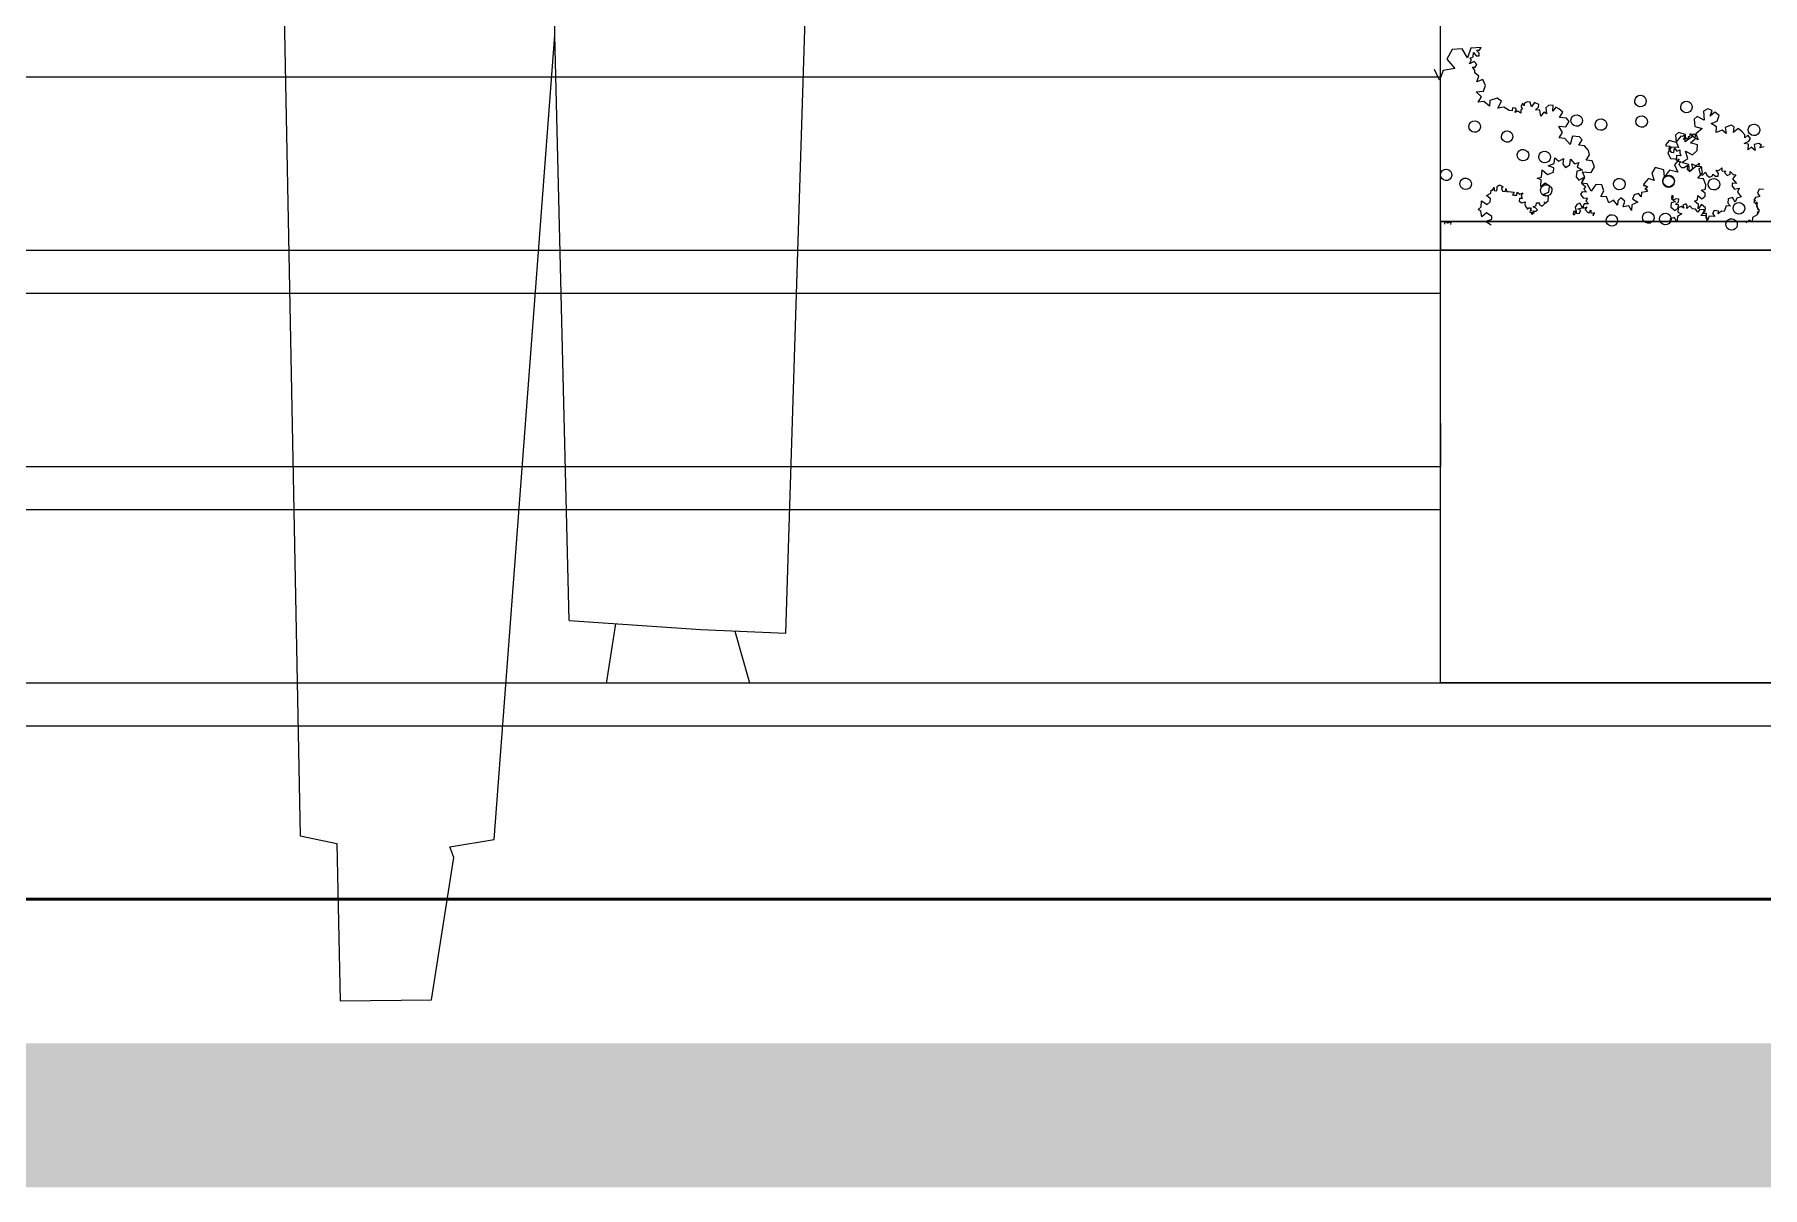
# Model space of a CAD drawing. Header units: metres. Extents: x 0 to 4415, y 1197 to 2590.
# Drawn here: x 1862.121 to 1863.32, y 1201.988 to 1202.788 of the extents above; entities that cross this region are included whole.
import ezdxf

# ---------------------------------------------------------------- set-up
doc = ezdxf.new("R2010")
doc.units = ezdxf.units.M
doc.linetypes.add('CONTINU', pattern=[0])
doc.layers.get('DEFPOINTS').update_dxf_attribs({"lineweight": 5})
for name, color, linetype, lineweight in [('00-Menuiserie', 152, 'CONTINU', 5), ('AMENAGEMENT', 7, 'Continuous', 5), ('mur', 7, 'Continuous', 50), ('vue', 7, 'Continuous', 5)]:
    doc.layers.add(name, color=color, linetype=linetype, lineweight=lineweight)
doc.layers.add('veg', color=7, linetype='Continuous', lineweight=9, true_color=0x61c200)

# ---------------------------------------------------------------- blocks, each defined once
blk = doc.blocks.new('DSD')
at = {"layer": 'DEFPOINTS'}
blk.add_line((1395.5907, 1272.906), (1396.2467, 1272.906), dxfattribs=at)
at = {"layer": 'veg'}
for p, q in [((1395.5988, 1273.0253), (1395.5952, 1273.0186)), ((1395.5952, 1273.0186), (1395.6007, 1273.0121)), ((1395.6059, 1273.0257), (1395.5988, 1273.0253)), ((1395.6094, 1273.0194), (1395.6059, 1273.0257)), ((1395.6119, 1273.0263), (1395.6094, 1273.0194)), ((1395.611, 1273.0153), (1395.6123, 1273.0182)), ((1395.6142, 1273.017), (1395.611, 1273.0153)), ((1395.6114, 1273.0193), (1395.6134, 1273.0201)), ((1395.6123, 1273.0182), (1395.6114, 1273.0193)), ((1395.619, 1273.0267), (1395.6119, 1273.0263)), ((1395.6134, 1273.0201), (1395.6137, 1273.0231)), ((1395.6137, 1273.0231), (1395.6155, 1273.0209)), ((1395.616, 1273.0149), (1395.6142, 1273.017)), ((1395.6155, 1273.0209), (1395.6175, 1273.0208)), ((1395.6158, 1273.0249), (1395.6178, 1273.0248)), ((1395.6177, 1273.0228), (1395.6158, 1273.0249)), ((1395.6175, 1273.0208), (1395.6177, 1273.0228)), ((1395.6178, 1273.0248), (1395.619, 1273.0267)), ((1395.59, 1273.0039), (1395.5866, 1273.0113)), ((1395.5926, 1273.0108), (1395.59, 1273.0039)), ((1395.6007, 1273.0121), (1395.5926, 1273.0108)), ((1395.6129, 1273.0131), (1395.6149, 1273.013)), ((1395.6147, 1273.011), (1395.6129, 1273.0131)), ((1395.6145, 1273.009), (1395.6147, 1273.011)), ((1395.6174, 1273.0067), (1395.6145, 1273.009)), ((1395.6149, 1273.013), (1395.616, 1273.0149)), ((1395.616, 1273.0028), (1395.6174, 1273.0067)), ((1395.6202, 1273.0045), (1395.616, 1273.0028)), ((1395.6219, 1273.0003), (1395.6202, 1273.0045)), ((1395.6155, 1272.9958), (1395.6205, 1272.9964)), ((1395.6192, 1272.9925), (1395.6155, 1272.9958)), ((1395.6169, 1272.9887), (1395.6192, 1272.9925)), ((1395.6205, 1272.9964), (1395.6219, 1273.0003)), ((1395.6302, 1272.9916), (1395.625, 1272.99)), ((1395.633, 1272.9894), (1395.6302, 1272.9916)), ((1395.6209, 1272.9893), (1395.6169, 1272.9887)), ((1395.6247, 1272.986), (1395.6209, 1272.9893)), ((1395.625, 1272.99), (1395.6247, 1272.986)), ((1395.6306, 1272.9845), (1395.633, 1272.9894)), ((1395.6347, 1272.9852), (1395.6306, 1272.9845)), ((1395.6385, 1272.9829), (1395.6347, 1272.9852)), ((1395.6385, 1272.9829), (1395.6385, 1272.9829)), ((1395.6405, 1272.9827), (1395.6385, 1272.9829)), ((1395.6407, 1272.9847), (1395.6405, 1272.9827)), ((1395.6427, 1272.9845), (1395.6407, 1272.9847)), ((1395.6424, 1272.9816), (1395.6436, 1272.9835)), ((1395.6445, 1272.9824), (1395.6424, 1272.9816)), ((1395.6436, 1272.9835), (1395.6427, 1272.9845)), ((1395.6464, 1272.9812), (1395.6445, 1272.9824)), ((1395.6466, 1272.9832), (1395.6464, 1272.9812)), ((1395.6476, 1272.9841), (1395.6466, 1272.9832)), ((1395.6468, 1272.9862), (1395.6467, 1272.9852)), ((1395.6467, 1272.9852), (1395.6476, 1272.9841)), ((1395.648, 1272.9881), (1395.6468, 1272.9862)), ((1395.6488, 1272.9861), (1395.648, 1272.9881)), ((1395.649, 1272.988), (1395.6488, 1272.9861)), ((1395.651, 1272.9889), (1395.649, 1272.988)), ((1395.653, 1272.9887), (1395.651, 1272.9889)), ((1395.6538, 1272.9856), (1395.653, 1272.9887)), ((1395.656, 1272.9885), (1395.6538, 1272.9856)), ((1395.6589, 1272.9872), (1395.656, 1272.9885)), ((1395.6566, 1272.9834), (1395.6588, 1272.9852)), ((1395.6596, 1272.9832), (1395.6566, 1272.9834)), ((1395.6588, 1272.9852), (1395.6589, 1272.9872)), ((1395.6603, 1272.9791), (1395.6596, 1272.9832)), ((1395.6625, 1272.9819), (1395.6603, 1272.9791)), ((1395.6644, 1272.9807), (1395.6625, 1272.9819)), ((1395.6659, 1272.9867), (1395.6638, 1272.9848)), ((1395.6638, 1272.9848), (1395.6644, 1272.9807)), ((1395.6689, 1272.9864), (1395.6659, 1272.9867)), ((1395.6686, 1272.9824), (1395.6689, 1272.9864)), ((1395.6708, 1272.9852), (1395.6686, 1272.9824)), ((1395.6728, 1272.9841), (1395.6708, 1272.9852)), ((1395.6756, 1272.9818), (1395.6728, 1272.9841)), ((1395.6733, 1272.978), (1395.6756, 1272.9818)), ((1395.7763, 1272.9841), (1395.7732, 1272.9824)), ((1395.7732, 1272.9824), (1395.7737, 1272.9763)), ((1395.7792, 1272.9829), (1395.7763, 1272.9841)), ((1395.7779, 1272.979), (1395.7792, 1272.9829)), ((1395.7811, 1272.9817), (1395.7779, 1272.979)), ((1395.784, 1272.9795), (1395.7811, 1272.9817)), ((1395.7827, 1272.9756), (1395.784, 1272.9795)), ((1395.6728, 1272.972), (1395.6778, 1272.9716)), ((1395.6754, 1272.9678), (1395.6728, 1272.972)), ((1395.6731, 1272.964), (1395.6754, 1272.9678)), ((1395.6782, 1272.9776), (1395.6733, 1272.978)), ((1395.6778, 1272.9716), (1395.6801, 1272.9754)), ((1395.6801, 1272.9754), (1395.6782, 1272.9776)), ((1395.7559, 1272.9677), (1395.7537, 1272.9659)), ((1395.7608, 1272.9663), (1395.7559, 1272.9677)), ((1395.7688, 1272.9787), (1395.7667, 1272.9769)), ((1395.7667, 1272.9769), (1395.7673, 1272.9718)), ((1395.7673, 1272.9718), (1395.7722, 1272.9704)), ((1395.7722, 1272.9704), (1395.7679, 1272.9667)), ((1395.7737, 1272.9763), (1395.7688, 1272.9787)), ((1395.7785, 1272.9739), (1395.7827, 1272.9756)), ((1395.7823, 1272.9716), (1395.7785, 1272.9739)), ((1395.782, 1272.9676), (1395.7823, 1272.9716)), ((1395.7862, 1272.9693), (1395.782, 1272.9676)), ((1395.789, 1272.967), (1395.7862, 1272.9693)), ((1395.7925, 1272.9728), (1395.7883, 1272.9711)), ((1395.7883, 1272.9711), (1395.789, 1272.967)), ((1395.7944, 1272.9716), (1395.7925, 1272.9728)), ((1395.7941, 1272.9676), (1395.7944, 1272.9716)), ((1395.7973, 1272.9704), (1395.7941, 1272.9676)), ((1395.8001, 1272.9681), (1395.7973, 1272.9704)), ((1395.802, 1272.966), (1395.8001, 1272.9681)), ((1395.6771, 1272.9636), (1395.6731, 1272.964)), ((1395.6808, 1272.9593), (1395.6771, 1272.9636)), ((1395.6823, 1272.9652), (1395.6808, 1272.9593)), ((1395.6872, 1272.9648), (1395.6823, 1272.9652)), ((1395.6868, 1272.9588), (1395.6891, 1272.9626)), ((1395.6907, 1272.9585), (1395.6868, 1272.9588)), ((1395.6891, 1272.9626), (1395.6872, 1272.9648)), ((1395.6935, 1272.9553), (1395.6907, 1272.9585)), ((1395.6942, 1272.9522), (1395.6935, 1272.9553)), ((1395.7472, 1272.9594), (1395.7471, 1272.9584)), ((1395.7471, 1272.9584), (1395.7501, 1272.9582)), ((1395.7494, 1272.9622), (1395.7472, 1272.9594)), ((1395.7509, 1272.9576), (1395.7486, 1272.9537)), ((1395.7501, 1272.9582), (1395.7489, 1272.9563)), ((1395.7489, 1272.9563), (1395.7507, 1272.9541)), ((1395.7543, 1272.9608), (1395.7494, 1272.9622)), ((1395.7559, 1272.9572), (1395.7509, 1272.9576)), ((1395.7527, 1272.9539), (1395.753, 1272.9569)), ((1395.753, 1272.9569), (1395.7548, 1272.9548)), ((1395.7537, 1272.9659), (1395.7543, 1272.9608)), ((1395.7576, 1272.9651), (1395.7543, 1272.9613)), ((1395.7543, 1272.9613), (1395.7559, 1272.9572)), ((1395.7548, 1272.9548), (1395.7569, 1272.9556)), ((1395.7569, 1272.9556), (1395.7567, 1272.9536)), ((1395.7576, 1272.9651), (1395.7576, 1272.9651)), ((1395.7586, 1272.965), (1395.7576, 1272.9651)), ((1395.7597, 1272.9659), (1395.7586, 1272.965)), ((1395.7594, 1272.9629), (1395.7606, 1272.9648)), ((1395.7615, 1272.9637), (1395.7594, 1272.9629)), ((1395.7597, 1272.9659), (1395.7597, 1272.9659)), ((1395.7606, 1272.9648), (1395.7597, 1272.9659)), ((1395.7604, 1272.9613), (1395.7608, 1272.9663)), ((1395.7657, 1272.9649), (1395.7604, 1272.9613)), ((1395.7624, 1272.9626), (1395.7615, 1272.9637)), ((1395.7626, 1272.9646), (1395.7624, 1272.9626)), ((1395.7636, 1272.9646), (1395.7626, 1272.9646)), ((1395.7637, 1272.9656), (1395.7636, 1272.9646)), ((1395.7637, 1272.9666), (1395.7637, 1272.9656)), ((1395.7647, 1272.9665), (1395.7637, 1272.9666)), ((1395.7642, 1272.9605), (1395.7675, 1272.9632)), ((1395.7691, 1272.9591), (1395.7642, 1272.9605)), ((1395.7656, 1272.9654), (1395.7647, 1272.9665)), ((1395.7657, 1272.9664), (1395.7656, 1272.9654)), ((1395.7677, 1272.9662), (1395.7657, 1272.9664)), ((1395.7695, 1272.9626), (1395.7657, 1272.9649)), ((1395.7675, 1272.9632), (1395.7677, 1272.9662)), ((1395.7679, 1272.9667), (1395.7695, 1272.9626)), ((1395.7688, 1272.9551), (1395.7691, 1272.9591)), ((1395.8015, 1272.96), (1395.8046, 1272.9617)), ((1395.8045, 1272.9597), (1395.8015, 1272.96)), ((1395.8018, 1272.964), (1395.802, 1272.966)), ((1395.8039, 1272.9658), (1395.8018, 1272.964)), ((1395.8058, 1272.9636), (1395.8039, 1272.9658)), ((1395.8041, 1272.9557), (1395.8045, 1272.9597)), ((1395.8063, 1272.9576), (1395.8041, 1272.9557)), ((1395.8046, 1272.9617), (1395.8058, 1272.9636)), ((1395.8091, 1272.9553), (1395.8063, 1272.9576)), ((1395.8115, 1272.9601), (1395.8084, 1272.9594)), ((1395.8084, 1272.9594), (1395.8091, 1272.9553)), ((1395.8134, 1272.959), (1395.8115, 1272.9601)), ((1395.8123, 1272.9571), (1395.8134, 1272.959)), ((1395.8153, 1272.9578), (1395.8123, 1272.9571)), ((1395.6655, 1272.9445), (1395.6696, 1272.9462)), ((1395.6694, 1272.9432), (1395.6655, 1272.9445)), ((1395.6696, 1272.9462), (1395.67, 1272.9502)), ((1395.67, 1272.9502), (1395.6728, 1272.9479)), ((1395.6728, 1272.9479), (1395.676, 1272.9497)), ((1395.676, 1272.9497), (1395.6756, 1272.9457)), ((1395.6756, 1272.9457), (1395.6775, 1272.9435)), ((1395.6775, 1272.9435), (1395.6806, 1272.9453)), ((1395.6806, 1272.9453), (1395.6809, 1272.9493)), ((1395.6809, 1272.9493), (1395.6837, 1272.946)), ((1395.6837, 1272.946), (1395.6868, 1272.9468)), ((1395.6868, 1272.9468), (1395.6855, 1272.9439)), ((1395.6855, 1272.9439), (1395.6893, 1272.9415)), ((1395.6919, 1272.9484), (1395.6942, 1272.9522)), ((1395.6959, 1272.948), (1395.6919, 1272.9484)), ((1395.6953, 1272.94), (1395.6976, 1272.9439)), ((1395.6976, 1272.9439), (1395.6959, 1272.948)), ((1395.7397, 1272.9434), (1395.7374, 1272.9396)), ((1395.7456, 1272.9419), (1395.7397, 1272.9434)), ((1395.7486, 1272.9537), (1395.7503, 1272.9496)), ((1395.7503, 1272.9496), (1395.7563, 1272.9491)), ((1395.7507, 1272.9541), (1395.7527, 1272.9539)), ((1395.7563, 1272.9491), (1395.753, 1272.9453)), ((1395.753, 1272.9453), (1395.7555, 1272.9401)), ((1395.7546, 1272.9518), (1395.7543, 1272.9488)), ((1395.7543, 1272.9488), (1395.7552, 1272.9477)), ((1395.7576, 1272.9515), (1395.7546, 1272.9518)), ((1395.7552, 1272.9477), (1395.7572, 1272.9475)), ((1395.7572, 1272.9475), (1395.7561, 1272.9456)), ((1395.7561, 1272.9456), (1395.7579, 1272.9435)), ((1395.7567, 1272.9536), (1395.7576, 1272.9515)), ((1395.7579, 1272.9435), (1395.7599, 1272.9433)), ((1395.7581, 1272.9469), (1395.7623, 1272.9496)), ((1395.763, 1272.9455), (1395.7581, 1272.9469)), ((1395.7599, 1272.9433), (1395.7621, 1272.9451)), ((1395.7608, 1272.9547), (1395.7656, 1272.9523)), ((1395.7623, 1272.9496), (1395.7608, 1272.9547)), ((1395.7621, 1272.9451), (1395.7618, 1272.9421)), ((1395.7636, 1272.9405), (1395.763, 1272.9455)), ((1395.7679, 1272.9441), (1395.7636, 1272.9405)), ((1395.7651, 1272.9459), (1395.7681, 1272.9446)), ((1395.7659, 1272.9428), (1395.7651, 1272.9459)), ((1395.7656, 1272.9523), (1395.7688, 1272.9551)), ((1395.7719, 1272.9438), (1395.7679, 1272.9441)), ((1395.7681, 1272.9446), (1395.7702, 1272.9465)), ((1395.772, 1272.9433), (1395.7699, 1272.9425)), ((1395.7702, 1272.9465), (1395.7701, 1272.9445)), ((1395.7701, 1272.9445), (1395.772, 1272.9433)), ((1395.7726, 1272.9397), (1395.7719, 1272.9438)), ((1395.6302, 1272.9303), (1395.6312, 1272.9312)), ((1395.6312, 1272.9312), (1395.6322, 1272.9312)), ((1395.6578, 1272.9361), (1395.6608, 1272.9368)), ((1395.6607, 1272.9348), (1395.6578, 1272.9361)), ((1395.6603, 1272.9299), (1395.6607, 1272.9348)), ((1395.6635, 1272.9326), (1395.6603, 1272.9299)), ((1395.6608, 1272.9368), (1395.6612, 1272.9418)), ((1395.6612, 1272.9418), (1395.665, 1272.9385)), ((1395.6663, 1272.9304), (1395.6635, 1272.9326)), ((1395.665, 1272.9385), (1395.6691, 1272.9402)), ((1395.6691, 1272.9402), (1395.6694, 1272.9432)), ((1395.6853, 1272.9409), (1395.6849, 1272.9369)), ((1395.6849, 1272.9369), (1395.6868, 1272.9347)), ((1395.6893, 1272.9415), (1395.6853, 1272.9409)), ((1395.6868, 1272.9347), (1395.6899, 1272.9365)), ((1395.6899, 1272.9365), (1395.6886, 1272.9326)), ((1395.6886, 1272.9326), (1395.6909, 1272.9364)), ((1395.6886, 1272.9326), (1395.6914, 1272.9303)), ((1395.6926, 1272.9322), (1395.6886, 1272.9326)), ((1395.6909, 1272.9364), (1395.6893, 1272.9405)), ((1395.6893, 1272.9405), (1395.6953, 1272.94)), ((1395.6952, 1272.927), (1395.6926, 1272.9322)), ((1395.6986, 1272.9317), (1395.6952, 1272.927)), ((1395.7026, 1272.9314), (1395.6986, 1272.9317)), ((1395.7042, 1272.9272), (1395.7026, 1272.9314)), ((1395.7318, 1272.932), (1395.7317, 1272.931)), ((1395.7351, 1272.9358), (1395.7318, 1272.932)), ((1395.739, 1272.9344), (1395.7351, 1272.9358)), ((1395.7374, 1272.9396), (1395.739, 1272.9344)), ((1395.7462, 1272.9369), (1395.7456, 1272.9419)), ((1395.7496, 1272.9416), (1395.7462, 1272.9369)), ((1395.7555, 1272.9401), (1395.7496, 1272.9416)), ((1395.7618, 1272.9421), (1395.7637, 1272.941)), ((1395.7637, 1272.941), (1395.7659, 1272.9428)), ((1395.7693, 1272.936), (1395.7726, 1272.9397)), ((1395.7732, 1272.9356), (1395.7693, 1272.936)), ((1395.7699, 1272.9425), (1395.7706, 1272.9394)), ((1395.7706, 1272.9394), (1395.7726, 1272.9382)), ((1395.7726, 1272.9382), (1395.7747, 1272.9401)), ((1395.7749, 1272.9315), (1395.7732, 1272.9356)), ((1395.7747, 1272.9401), (1395.7755, 1272.938)), ((1395.7747, 1272.9285), (1395.7749, 1272.9315)), ((1395.7755, 1272.938), (1395.7775, 1272.9368)), ((1395.7775, 1272.9368), (1395.7795, 1272.9377)), ((1395.7795, 1272.9377), (1395.7796, 1272.9387)), ((1395.7796, 1272.9387), (1395.7815, 1272.9375)), ((1395.7815, 1272.9375), (1395.7835, 1272.9373)), ((1395.7819, 1272.9415), (1395.7839, 1272.9413)), ((1395.7837, 1272.9393), (1395.7819, 1272.9415)), ((1395.7835, 1272.9373), (1395.7837, 1272.9393)), ((1395.7839, 1272.9413), (1395.786, 1272.9432)), ((1395.786, 1272.9432), (1395.7859, 1272.9412)), ((1395.7859, 1272.9412), (1395.7888, 1272.9409)), ((1395.7888, 1272.9409), (1395.7878, 1272.94)), ((1395.7878, 1272.94), (1395.7896, 1272.9378)), ((1395.7896, 1272.9378), (1395.7917, 1272.9387)), ((1395.7917, 1272.9387), (1395.7918, 1272.9407)), ((1395.7918, 1272.9407), (1395.7937, 1272.9385)), ((1395.7932, 1272.9325), (1395.793, 1272.9305)), ((1395.7962, 1272.9323), (1395.7932, 1272.9325)), ((1395.7957, 1272.9383), (1395.7934, 1272.9355)), ((1395.7934, 1272.9355), (1395.7962, 1272.9323)), ((1395.7937, 1272.9385), (1395.7957, 1272.9383)), ((1395.619, 1272.9162), (1395.6193, 1272.9202)), ((1395.6193, 1272.9202), (1395.6231, 1272.9178)), ((1395.6226, 1272.9239), (1395.6258, 1272.9257)), ((1395.6254, 1272.9217), (1395.6226, 1272.9239)), ((1395.6231, 1272.9178), (1395.6253, 1272.9197)), ((1395.6253, 1272.9197), (1395.6254, 1272.9217)), ((1395.6258, 1272.9257), (1395.6259, 1272.9277)), ((1395.6259, 1272.9277), (1395.6269, 1272.9276)), ((1395.6269, 1272.9276), (1395.6281, 1272.9295)), ((1395.6281, 1272.9295), (1395.6279, 1272.9275)), ((1395.6279, 1272.9275), (1395.6299, 1272.9273)), ((1395.6299, 1272.9273), (1395.6301, 1272.9293)), ((1395.6301, 1272.9293), (1395.6302, 1272.9303)), ((1395.6322, 1272.9312), (1395.6342, 1272.93)), ((1395.6322, 1272.9312), (1395.6322, 1272.9312)), ((1395.6342, 1272.93), (1395.6331, 1272.9291)), ((1395.6331, 1272.9291), (1395.6339, 1272.927)), ((1395.6339, 1272.927), (1395.6359, 1272.9268)), ((1395.6359, 1272.9268), (1395.6361, 1272.9288)), ((1395.6361, 1272.9288), (1395.6369, 1272.9268)), ((1395.6369, 1272.9268), (1395.6379, 1272.9267)), ((1395.6379, 1272.9267), (1395.6399, 1272.9265)), ((1395.6399, 1272.9265), (1395.6419, 1272.9263)), ((1395.6419, 1272.9263), (1395.6407, 1272.9244)), ((1395.6407, 1272.9244), (1395.6417, 1272.9243)), ((1395.6417, 1272.9243), (1395.6437, 1272.9242)), ((1395.6437, 1272.9242), (1395.6439, 1272.9262)), ((1395.6439, 1272.9262), (1395.6458, 1272.925)), ((1395.6456, 1272.922), (1395.6454, 1272.92)), ((1395.6454, 1272.92), (1395.6473, 1272.9189)), ((1395.6475, 1272.9219), (1395.6456, 1272.922)), ((1395.6458, 1272.925), (1395.6479, 1272.9259)), ((1395.6479, 1272.9259), (1395.6467, 1272.9239)), ((1395.6467, 1272.9239), (1395.6475, 1272.9219)), ((1395.6473, 1272.9189), (1395.6494, 1272.9197)), ((1395.6494, 1272.9197), (1395.6492, 1272.9177)), ((1395.6618, 1272.9247), (1395.666, 1272.9264)), ((1395.6658, 1272.9234), (1395.6618, 1272.9247)), ((1395.6624, 1272.9196), (1395.6634, 1272.9186)), ((1395.6634, 1272.9186), (1395.6624, 1272.9196)), ((1395.6634, 1272.9186), (1395.6655, 1272.9204)), ((1395.6655, 1272.9204), (1395.6658, 1272.9234)), ((1395.666, 1272.9264), (1395.6663, 1272.9304)), ((1395.6891, 1272.9265), (1395.688, 1272.9246)), ((1395.688, 1272.9246), (1395.6898, 1272.9224)), ((1395.6921, 1272.9262), (1395.6891, 1272.9265)), ((1395.6898, 1272.9224), (1395.6928, 1272.9222)), ((1395.6914, 1272.9303), (1395.6903, 1272.9284)), ((1395.6903, 1272.9284), (1395.6921, 1272.9262)), ((1395.6928, 1272.9222), (1395.6916, 1272.9202)), ((1395.6916, 1272.9202), (1395.6934, 1272.9181)), ((1395.7019, 1272.9234), (1395.7042, 1272.9272)), ((1395.7059, 1272.9231), (1395.7019, 1272.9234)), ((1395.7076, 1272.9189), (1395.7059, 1272.9231)), ((1395.7107, 1272.9207), (1395.7076, 1272.9189)), ((1395.7135, 1272.9174), (1395.7107, 1272.9207)), ((1395.7137, 1272.9204), (1395.7135, 1272.9174)), ((1395.7159, 1272.9223), (1395.7137, 1272.9204)), ((1395.7187, 1272.92), (1395.7159, 1272.9223)), ((1395.7174, 1272.9161), (1395.7187, 1272.92)), ((1395.7277, 1272.9193), (1395.7235, 1272.9176)), ((1395.7251, 1272.9245), (1395.7239, 1272.9216)), ((1395.7239, 1272.9216), (1395.7277, 1272.9193)), ((1395.7282, 1272.9253), (1395.7251, 1272.9245)), ((1395.73, 1272.9231), (1395.7282, 1272.9253)), ((1395.7303, 1272.9261), (1395.73, 1272.9231)), ((1395.7343, 1272.9268), (1395.7303, 1272.9261)), ((1395.7317, 1272.931), (1395.7327, 1272.9309)), ((1395.7327, 1272.9309), (1395.7317, 1272.931)), ((1395.7317, 1272.931), (1395.7327, 1272.9309)), ((1395.7325, 1272.9289), (1395.7344, 1272.9278)), ((1395.7325, 1272.9289), (1395.7325, 1272.9289)), ((1395.7325, 1272.9289), (1395.7325, 1272.9289)), ((1395.7335, 1272.9289), (1395.7325, 1272.9289)), ((1395.7327, 1272.9309), (1395.7346, 1272.9298)), ((1395.7327, 1272.9309), (1395.7327, 1272.9309)), ((1395.7327, 1272.9309), (1395.7327, 1272.9309)), ((1395.7327, 1272.9309), (1395.7327, 1272.9309)), ((1395.7334, 1272.9279), (1395.7343, 1272.9268)), ((1395.7344, 1272.9278), (1395.7334, 1272.9279)), ((1395.7336, 1272.9299), (1395.7335, 1272.9289)), ((1395.7346, 1272.9298), (1395.7336, 1272.9299)), ((1395.7539, 1272.9197), (1395.7509, 1272.9189)), ((1395.7513, 1272.9239), (1395.7511, 1272.9219)), ((1395.7511, 1272.9219), (1395.7539, 1272.9197)), ((1395.7523, 1272.9238), (1395.7513, 1272.9239)), ((1395.752, 1272.9208), (1395.7523, 1272.9238)), ((1395.7541, 1272.9217), (1395.752, 1272.9208)), ((1395.7538, 1272.9177), (1395.7559, 1272.9195)), ((1395.7561, 1272.9215), (1395.7541, 1272.9217)), ((1395.7559, 1272.9195), (1395.7561, 1272.9215)), ((1395.7669, 1272.9201), (1395.769, 1272.9209)), ((1395.7698, 1272.9178), (1395.7669, 1272.9201)), ((1395.769, 1272.9209), (1395.7693, 1272.9239)), ((1395.7693, 1272.9239), (1395.7721, 1272.9217)), ((1395.7716, 1272.9277), (1395.7747, 1272.9285)), ((1395.7744, 1272.9255), (1395.7716, 1272.9277)), ((1395.7721, 1272.9217), (1395.7743, 1272.9235)), ((1395.7743, 1272.9235), (1395.7744, 1272.9255)), ((1395.7903, 1272.9217), (1395.79, 1272.9187)), ((1395.7934, 1272.9225), (1395.7903, 1272.9217)), ((1395.793, 1272.9305), (1395.7948, 1272.9284)), ((1395.7951, 1272.9193), (1395.7934, 1272.9225)), ((1395.7948, 1272.9284), (1395.7979, 1272.9291)), ((1395.7963, 1272.9222), (1395.7951, 1272.9193)), ((1395.7994, 1272.923), (1395.7963, 1272.9222)), ((1395.7979, 1272.9291), (1395.7967, 1272.9262)), ((1395.7967, 1272.9262), (1395.7994, 1272.923)), ((1395.8092, 1272.9206), (1395.8081, 1272.9197)), ((1395.8081, 1272.9197), (1395.809, 1272.9186)), ((1395.8093, 1272.9226), (1395.8082, 1272.9207)), ((1395.8082, 1272.9207), (1395.8092, 1272.9206)), ((1395.8082, 1272.9207), (1395.8082, 1272.9207)), ((1395.8124, 1272.9234), (1395.8093, 1272.9226)), ((1395.8101, 1272.9196), (1395.81, 1272.9186)), ((1395.81, 1272.9186), (1395.8101, 1272.9196)), ((1395.8118, 1272.9284), (1395.8106, 1272.9255)), ((1395.8106, 1272.9255), (1395.8124, 1272.9234)), ((1395.8148, 1272.9282), (1395.8118, 1272.9284)), ((1395.6168, 1272.9143), (1395.619, 1272.9162)), ((1395.6187, 1272.9132), (1395.6168, 1272.9143)), ((1395.6194, 1272.9091), (1395.6187, 1272.9132)), ((1395.6226, 1272.9119), (1395.6194, 1272.9091)), ((1395.6221, 1272.9059), (1395.6263, 1272.9075)), ((1395.6264, 1272.9095), (1395.6226, 1272.9119)), ((1395.6263, 1272.9075), (1395.6264, 1272.9095)), ((1395.6492, 1272.9177), (1395.6501, 1272.9156)), ((1395.6501, 1272.9156), (1395.651, 1272.9155)), ((1395.651, 1272.9145), (1395.652, 1272.9155)), ((1395.651, 1272.9155), (1395.651, 1272.9145)), ((1395.651, 1272.9155), (1395.651, 1272.9155)), ((1395.651, 1272.9155), (1395.651, 1272.9155)), ((1395.652, 1272.9155), (1395.653, 1272.9154)), ((1395.652, 1272.9155), (1395.652, 1272.9155)), ((1395.6529, 1272.9134), (1395.6528, 1272.9124)), ((1395.6528, 1272.9124), (1395.6548, 1272.9122)), ((1395.6529, 1272.9134), (1395.6529, 1272.9134)), ((1395.6539, 1272.9133), (1395.6529, 1272.9134)), ((1395.653, 1272.9154), (1395.654, 1272.9153)), ((1395.654, 1272.9153), (1395.653, 1272.9144)), ((1395.653, 1272.9144), (1395.6539, 1272.9133)), ((1395.6548, 1272.9122), (1395.6537, 1272.9113)), ((1395.6537, 1272.9113), (1395.6547, 1272.9112)), ((1395.6547, 1272.9112), (1395.6558, 1272.9121)), ((1395.6549, 1272.9132), (1395.6569, 1272.9131)), ((1395.6558, 1272.9121), (1395.6549, 1272.9132)), ((1395.6551, 1272.9162), (1395.6572, 1272.917)), ((1395.657, 1272.9151), (1395.6551, 1272.9162)), ((1395.6569, 1272.9131), (1395.658, 1272.914)), ((1395.658, 1272.914), (1395.657, 1272.9151)), ((1395.6572, 1272.917), (1395.6574, 1272.919)), ((1395.6574, 1272.919), (1395.6584, 1272.919)), ((1395.6584, 1272.919), (1395.6594, 1272.9189)), ((1395.6594, 1272.9189), (1395.6593, 1272.9179)), ((1395.6593, 1272.9179), (1395.6612, 1272.9167)), ((1395.6612, 1272.9167), (1395.6634, 1272.9186)), ((1395.683, 1272.9129), (1395.6828, 1272.9109)), ((1395.6828, 1272.9109), (1395.6838, 1272.9108)), ((1395.685, 1272.9128), (1395.683, 1272.9129)), ((1395.6838, 1272.9108), (1395.685, 1272.9128)), ((1395.6854, 1272.9177), (1395.6842, 1272.9158)), ((1395.6842, 1272.9158), (1395.685, 1272.9128)), ((1395.685, 1272.9128), (1395.6849, 1272.9118)), ((1395.6849, 1272.9118), (1395.6869, 1272.9116)), ((1395.6875, 1272.9186), (1395.6854, 1272.9177)), ((1395.6861, 1272.9147), (1395.6892, 1272.9154)), ((1395.6881, 1272.9135), (1395.6861, 1272.9147)), ((1395.6869, 1272.9116), (1395.6881, 1272.9135)), ((1395.6892, 1272.9154), (1395.6875, 1272.9186)), ((1395.6905, 1272.9183), (1395.6892, 1272.9154)), ((1395.6892, 1272.9154), (1395.6893, 1272.9164)), ((1395.6893, 1272.9164), (1395.6902, 1272.9153)), ((1395.6902, 1272.9153), (1395.6923, 1272.9162)), ((1395.6934, 1272.9181), (1395.6905, 1272.9183)), ((1395.6923, 1272.9162), (1395.6911, 1272.9143)), ((1395.6911, 1272.9143), (1395.693, 1272.9121)), ((1395.693, 1272.9121), (1395.694, 1272.912)), ((1395.694, 1272.912), (1395.6951, 1272.9139)), ((1395.6951, 1272.9139), (1395.695, 1272.9119)), ((1395.695, 1272.9119), (1395.6969, 1272.9118)), ((1395.6968, 1272.9098), (1395.6969, 1272.9108)), ((1395.6969, 1272.9108), (1395.6968, 1272.9098)), ((1395.6968, 1272.9098), (1395.6968, 1272.9098)), ((1395.6968, 1272.9098), (1395.6968, 1272.9098)), ((1395.6968, 1272.9098), (1395.6968, 1272.9098)), ((1395.6968, 1272.9098), (1395.6968, 1272.9098)), ((1395.6969, 1272.9118), (1395.6969, 1272.9118)), ((1395.6969, 1272.9118), (1395.6969, 1272.9118)), ((1395.6969, 1272.9118), (1395.6969, 1272.9118)), ((1395.6969, 1272.9118), (1395.6969, 1272.9118)), ((1395.6969, 1272.9118), (1395.6969, 1272.9118)), ((1395.6969, 1272.9118), (1395.6969, 1272.9118)), ((1395.6969, 1272.9118), (1395.6969, 1272.9118)), ((1395.6969, 1272.9118), (1395.6969, 1272.9118)), ((1395.6969, 1272.9118), (1395.6969, 1272.9118)), ((1395.6969, 1272.9108), (1395.6969, 1272.9118)), ((1395.6969, 1272.9118), (1395.6969, 1272.9108)), ((1395.6969, 1272.9108), (1395.6969, 1272.9118)), ((1395.6969, 1272.9118), (1395.6969, 1272.9108)), ((1395.6969, 1272.9108), (1395.6969, 1272.9118)), ((1395.6969, 1272.9118), (1395.6969, 1272.9108)), ((1395.6979, 1272.9117), (1395.6969, 1272.9118)), ((1395.6969, 1272.9118), (1395.6979, 1272.9117)), ((1395.6969, 1272.9118), (1395.6969, 1272.9118)), ((1395.6969, 1272.9118), (1395.6969, 1272.9118)), ((1395.6969, 1272.9118), (1395.6969, 1272.9118)), ((1395.6969, 1272.9118), (1395.6969, 1272.9118)), ((1395.6969, 1272.9118), (1395.6969, 1272.9118)), ((1395.6969, 1272.9118), (1395.6969, 1272.9118)), ((1395.6969, 1272.9118), (1395.6969, 1272.9118)), ((1395.6969, 1272.9108), (1395.6969, 1272.9108)), ((1395.6969, 1272.9108), (1395.6969, 1272.9108)), ((1395.7215, 1272.9168), (1395.7174, 1272.9161)), ((1395.7232, 1272.9136), (1395.7215, 1272.9168)), ((1395.7235, 1272.9176), (1395.7232, 1272.9136)), ((1395.75, 1272.9079), (1395.7497, 1272.905)), ((1395.753, 1272.9087), (1395.75, 1272.9079)), ((1395.7509, 1272.9189), (1395.7506, 1272.9159)), ((1395.7506, 1272.9159), (1395.7535, 1272.9137)), ((1395.7548, 1272.9055), (1395.753, 1272.9087)), ((1395.7535, 1272.9137), (1395.7556, 1272.9155)), ((1395.7558, 1272.9175), (1395.7538, 1272.9177)), ((1395.7551, 1272.9095), (1395.7548, 1272.9055)), ((1395.7583, 1272.9113), (1395.7551, 1272.9095)), ((1395.7556, 1272.9155), (1395.7554, 1272.9125)), ((1395.7554, 1272.9125), (1395.7583, 1272.9113)), ((1395.7556, 1272.9155), (1395.7558, 1272.9175)), ((1395.7577, 1272.9164), (1395.7556, 1272.9155)), ((1395.7596, 1272.9152), (1395.7577, 1272.9164)), ((1395.7609, 1272.9181), (1395.7588, 1272.9173)), ((1395.7588, 1272.9173), (1395.7596, 1272.9152)), ((1395.7618, 1272.917), (1395.7609, 1272.9181)), ((1395.7616, 1272.915), (1395.7618, 1272.917)), ((1395.7638, 1272.9169), (1395.7616, 1272.915)), ((1395.7656, 1272.9147), (1395.7638, 1272.9169)), ((1395.7676, 1272.9145), (1395.7656, 1272.9147)), ((1395.7694, 1272.9124), (1395.7676, 1272.9145)), ((1395.7706, 1272.9143), (1395.7694, 1272.9124)), ((1395.7695, 1272.9148), (1395.7698, 1272.9178)), ((1395.7718, 1272.9177), (1395.7695, 1272.9148)), ((1395.7736, 1272.914), (1395.7706, 1272.9143)), ((1395.7713, 1272.9102), (1395.7734, 1272.912)), ((1395.7752, 1272.9099), (1395.7713, 1272.9102)), ((1395.7746, 1272.9154), (1395.7718, 1272.9177)), ((1395.7723, 1272.9116), (1395.7744, 1272.9134)), ((1395.7753, 1272.9114), (1395.7723, 1272.9116)), ((1395.7734, 1272.912), (1395.7736, 1272.914)), ((1395.7744, 1272.9134), (1395.7746, 1272.9154)), ((1395.7748, 1272.9054), (1395.7759, 1272.9073)), ((1395.775, 1272.9084), (1395.7753, 1272.9114)), ((1395.7759, 1272.9073), (1395.775, 1272.9084)), ((1395.776, 1272.9068), (1395.7752, 1272.9099)), ((1395.7772, 1272.9097), (1395.776, 1272.9068)), ((1395.7812, 1272.9094), (1395.7772, 1272.9097)), ((1395.7806, 1272.9135), (1395.7794, 1272.9116)), ((1395.7794, 1272.9116), (1395.7812, 1272.9094)), ((1395.7836, 1272.9132), (1395.7806, 1272.9135)), ((1395.7834, 1272.9112), (1395.7836, 1272.9132)), ((1395.7856, 1272.9131), (1395.7834, 1272.9112)), ((1395.7875, 1272.9129), (1395.7856, 1272.9131)), ((1395.7889, 1272.9168), (1395.7875, 1272.9129)), ((1395.7919, 1272.9166), (1395.7889, 1272.9168)), ((1395.79, 1272.9187), (1395.7919, 1272.9166)), ((1395.8072, 1272.9087), (1395.807, 1272.9057)), ((1395.8104, 1272.9105), (1395.8072, 1272.9087)), ((1395.809, 1272.9186), (1395.81, 1272.9186)), ((1395.81, 1272.9186), (1395.8099, 1272.9176)), ((1395.8099, 1272.9176), (1395.81, 1272.9186)), ((1395.81, 1272.9186), (1395.8099, 1272.9176)), ((1395.8099, 1272.9176), (1395.8099, 1272.9166)), ((1395.8099, 1272.9166), (1395.8108, 1272.9155)), ((1395.8109, 1272.9165), (1395.8099, 1272.9166)), ((1395.8099, 1272.9166), (1395.8109, 1272.9165)), ((1395.811, 1272.9185), (1395.81, 1272.9186)), ((1395.81, 1272.9186), (1395.811, 1272.9185)), ((1395.8104, 1272.9115), (1395.8104, 1272.9105)), ((1395.8114, 1272.9114), (1395.8104, 1272.9115)), ((1395.8105, 1272.9125), (1395.8114, 1272.9114)), ((1395.8105, 1272.9125), (1395.8105, 1272.9125)), ((1395.8115, 1272.9124), (1395.8105, 1272.9125)), ((1395.8108, 1272.9155), (1395.8107, 1272.9145)), ((1395.8107, 1272.9145), (1395.8117, 1272.9144)), ((1395.8107, 1272.9145), (1395.8107, 1272.9145)), ((1395.8117, 1272.9144), (1395.8107, 1272.9145)), ((1395.8107, 1272.9145), (1395.8117, 1272.9144)), ((1395.8116, 1272.9134), (1395.8115, 1272.9124)), ((1395.8115, 1272.9124), (1395.8115, 1272.9124)), ((1395.8115, 1272.9124), (1395.8115, 1272.9124)), ((1395.8115, 1272.9124), (1395.8115, 1272.9124)), ((1395.8117, 1272.9144), (1395.8116, 1272.9134)), ((1395.8117, 1272.9144), (1395.8117, 1272.9144)), ((1395.5939, 1272.9042), (1395.594, 1272.9062)), ((1395.594, 1272.9062), (1395.5959, 1272.905)), ((1395.5959, 1272.905), (1395.598, 1272.9058)), ((1395.598, 1272.9058), (1395.5978, 1272.9038)), ((1395.626, 1272.9035), (1395.6221, 1272.9059)), ((1395.805, 1272.9069), (1395.8029, 1272.9051)), ((1395.807, 1272.9057), (1395.805, 1272.9069))]:
    blk.add_line(p, q, dxfattribs=at)
at = {"layer": 'veg', "color": 50}
for centre in [(1395.7295, 1272.9895), (1395.6852, 1272.976), (1395.7303, 1272.9753), (1395.7614, 1272.9854), (1395.6145, 1272.9718), (1395.7021, 1272.9732), (1395.8083, 1272.9695), (1395.648, 1272.952), (1395.7148, 1272.9319), (1395.7491, 1272.9341), (1395.7978, 1272.9151), (1395.7349, 1272.9087), (1395.7468, 1272.9077), (1395.7927, 1272.9039)]:
    blk.add_ellipse(centre, major_axis=(0.00285, -0.00281), ratio=1, start_param=2.267169, end_param=8.550354, dxfattribs=at)
at = {"layer": 'veg', "color": 10}
for centre in [(1395.637, 1272.9649), (1395.663, 1272.9507), (1395.5947, 1272.9383), (1395.6082, 1272.9321), (1395.6641, 1272.9275), (1395.749, 1272.9336), (1395.7805, 1272.9318), (1395.7096, 1272.9067)]:
    blk.add_ellipse(centre, major_axis=(0.00285, -0.00281), ratio=1, start_param=2.267169, end_param=8.550354, dxfattribs=at)
blk = doc.blocks.new('HOMME-1')
at = {"color": 7, "linetype": 'Continuous'}
for p, q in [((-201.9, 956.4), (-183.9, 31.7)), ((153.1, 172.2), (177.9, 954.2)), ((-7.2, 587.1), (-5.7, 879.6)), ((-49.2, 29.2), (-7.2, 587.1)), ((2.8, 181), (-7.2, 587.1)), ((2.8, 181), (94.1, 174.7)), ((28.6, 137.2), (35.3, 178.7)), ((94.1, 174.7), (153.1, 172.2)), ((117.7, 173.7), (128, 137.8)), ((128, 137.8), (28.6, 137.2)), ((-183.9, 31.7), (-158.3, 26.3)), ((-158.3, 26.3), (-156.1, -82.9)), ((-80, 24), (-49.2, 29.2)), ((-77.2, 16.7), (-80, 24)), ((-92.8, -82.1), (-77.2, 16.7)), ((-156.1, -82.9), (-92.8, -82.1))]:
    blk.add_line(p, q, dxfattribs=at)

msp = doc.modelspace()

# ---------------------------------------------------------------- linework, layer by layer
at = {"layer": 'mur'}
msp.add_lwpolyline([(1861.3461, 1203.0882), (1861.3461, 1202.1882), (1864.5868, 1202.1882), (1864.5868, 1203.0882)], dxfattribs=at)
at = {"layer": 'vue'}
for p, q in [((1863.0961, 1202.7582), (1861.6961, 1202.7582)), ((1863.0961, 1202.6082), (1861.6961, 1202.6082)), ((1863.0961, 1202.5182), (1863.0961, 1202.4882)), ((1863.0961, 1202.4582), (1861.6961, 1202.4582)), ((1863.7915, 1202.3082), (1861.6961, 1202.3082))]:
    msp.add_line(p, q, dxfattribs=at)
at = {"layer": 'vue', "const_width": 0.1}
msp.add_lwpolyline([(1835.7767, 1202.0382), (1840.3923, 1202.0382), (1840.3923, 1202.9382), (1861.1961, 1202.9382), (1861.1961, 1202.0382), (1864.7368, 1202.0382), (1864.7368, 1202.9382), (1876.8374, 1202.9382), (1876.8374, 1202.0382), (1879.6254, 1202.0382)], dxfattribs=at)
at = {"layer": 'vue'}
for points in [[(1863.0961, 1202.9382), (1863.7915, 1202.9382), (1863.7915, 1202.6382), (1863.0961, 1202.6382)], [(1863.0961, 1202.6382), (1863.7915, 1202.6382), (1863.7915, 1202.3382), (1863.0961, 1202.3382)]]:
    msp.add_lwpolyline(points, close=True, dxfattribs=at)
for points in [[(1863.7915, 1202.6382), (1863.8115, 1202.6382), (1863.8115, 1202.6582), (1863.0961, 1202.6582), (1863.0961, 1202.6582), (1863.0961, 1202.6382)], [(1861.6961, 1202.6382), (1863.0961, 1202.6382)], [(1861.6961, 1202.4882), (1863.0961, 1202.4882)], [(1861.6961, 1202.1732), (1861.6961, 1202.3382), (1863.8215, 1202.3382), (1863.8215, 1202.3082), (1863.7915, 1202.3082), (1863.7915, 1202.1732)]]:
    msp.add_lwpolyline(points, dxfattribs=at)

# ---------------------------------------------------------------- block references
at = {"layer": '00-Menuiserie'}
msp.add_blockref('DSD', (467.5054, -70.2478), dxfattribs=at)
at = {"layer": 'AMENAGEMENT', "xscale": 0.001, "yscale": 0.001}
msp.add_blockref('HOMME-1', (1862.4889, 1202.2004), dxfattribs=at)

doc.saveas('drawing.dxf')
